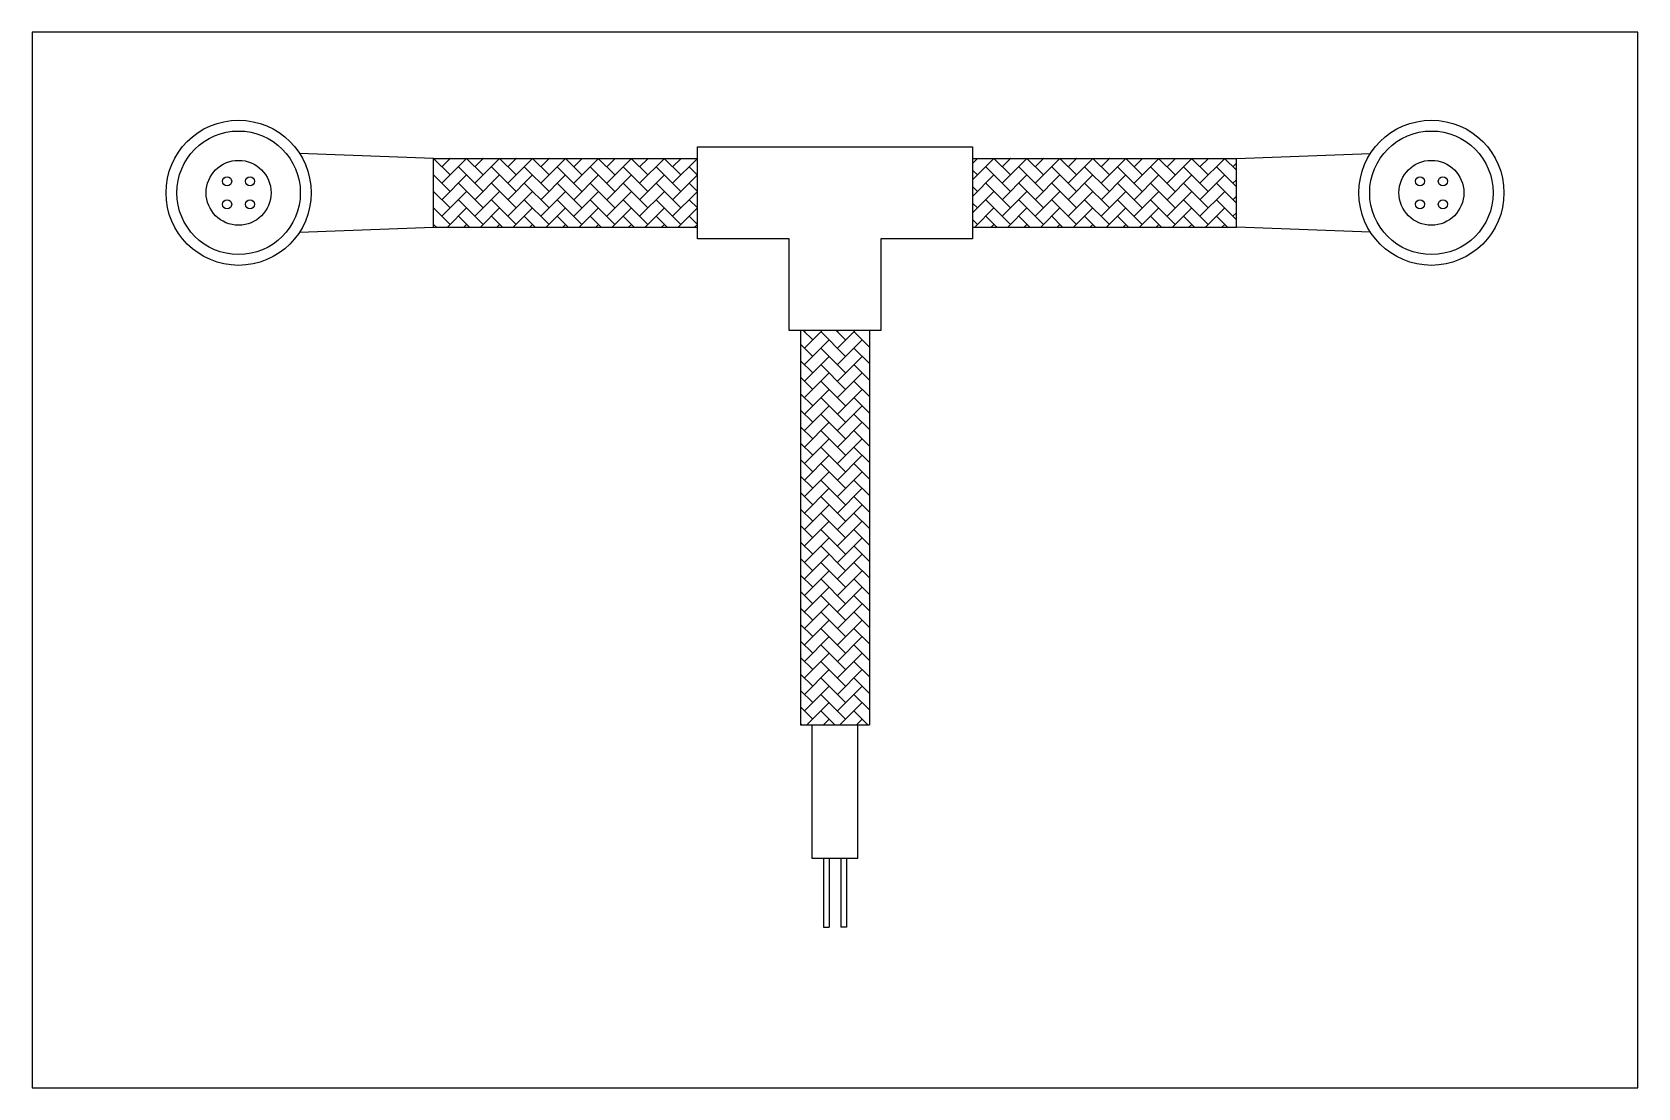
# Model space of a CAD drawing. Header units: millimetres. Extents: x 40 to 390, y 40 to 270.
import ezdxf

# ---------------------------------------------------------------- set-up
doc = ezdxf.new("R2010")
doc.units = ezdxf.units.MM

msp = doc.modelspace()

# ---------------------------------------------------------------- hatches: boundary and pattern name
h = msp.add_hatch()
h.set_pattern_fill('AR-HBONE', color=256, scale=0.025, style=0)
h.paths.add_polyline_path([(302.5, 242.5), (245, 242.5), (245, 227.5), (302.5, 227.5)])
h.paths.add_polyline_path([(185, 242.5), (127.5, 242.5), (127.5, 227.5), (185, 227.5)])
h.paths.add_polyline_path([(222.5, 205), (207.5, 205), (207.5, 119.08), (222.5, 119.08), (222.5, 147.5)])

# ---------------------------------------------------------------- linework, layer by layer
for p, q in [((40, 270), (40, 40)), ((390, 270), (40, 270)), ((390, 40), (390, 270)), ((127.5, 242.5), (98.28, 243.58)), ((127.5, 227.5), (127.5, 242.5)), ((127.5, 242.5), (185, 242.5)), ((185, 245), (245, 245)), ((185, 225), (185, 245)), ((245, 245), (245, 225)), ((245, 242.5), (302.5, 242.5)), ((302.5, 242.5), (331.72, 243.58)), ((302.5, 227.5), (302.5, 242.5)), ((98.28, 226.42), (127.5, 227.5)), ((127.5, 227.5), (185, 227.5)), ((205, 225), (185, 225)), ((205, 205), (205, 225)), ((245, 225), (225, 225)), ((225, 225), (225, 205)), ((245, 227.5), (302.5, 227.5)), ((331.72, 226.42), (302.5, 227.5)), ((225, 205), (205, 205)), ((207.5, 205), (207.5, 119.08)), ((222.5, 205), (222.5, 147.5)), ((222.5, 147.5), (222.5, 119.08)), ((207.5, 119.08), (222.5, 119.08)), ((210, 90), (210, 119.08)), ((220, 90), (220, 119.08)), ((220, 90), (210, 90)), ((212.5, 90), (212.5, 75)), ((213.75, 90), (213.75, 75)), ((216.25, 90), (216.25, 75)), ((217.5, 90), (217.5, 75)), ((212.5, 75), (213.75, 75)), ((217.5, 75), (216.25, 75)), ((40, 40), (390, 40))]:
    msp.add_line(p, q)
for centre, radius in [((85, 235), 15.81), ((345, 235), 15.81), ((85, 235), 13.46), ((345, 235), 13.46), ((85, 235), 7.07), ((345, 235), 7.07), ((82.5, 237.5), 1), ((87.5, 237.5), 1), ((342.5, 237.5), 1), ((347.5, 237.5), 1), ((82.5, 232.5), 1), ((87.5, 232.5), 1), ((342.5, 232.5), 1), ((347.5, 232.5), 1)]:
    msp.add_circle(centre, radius)

doc.saveas('drawing.dxf')
